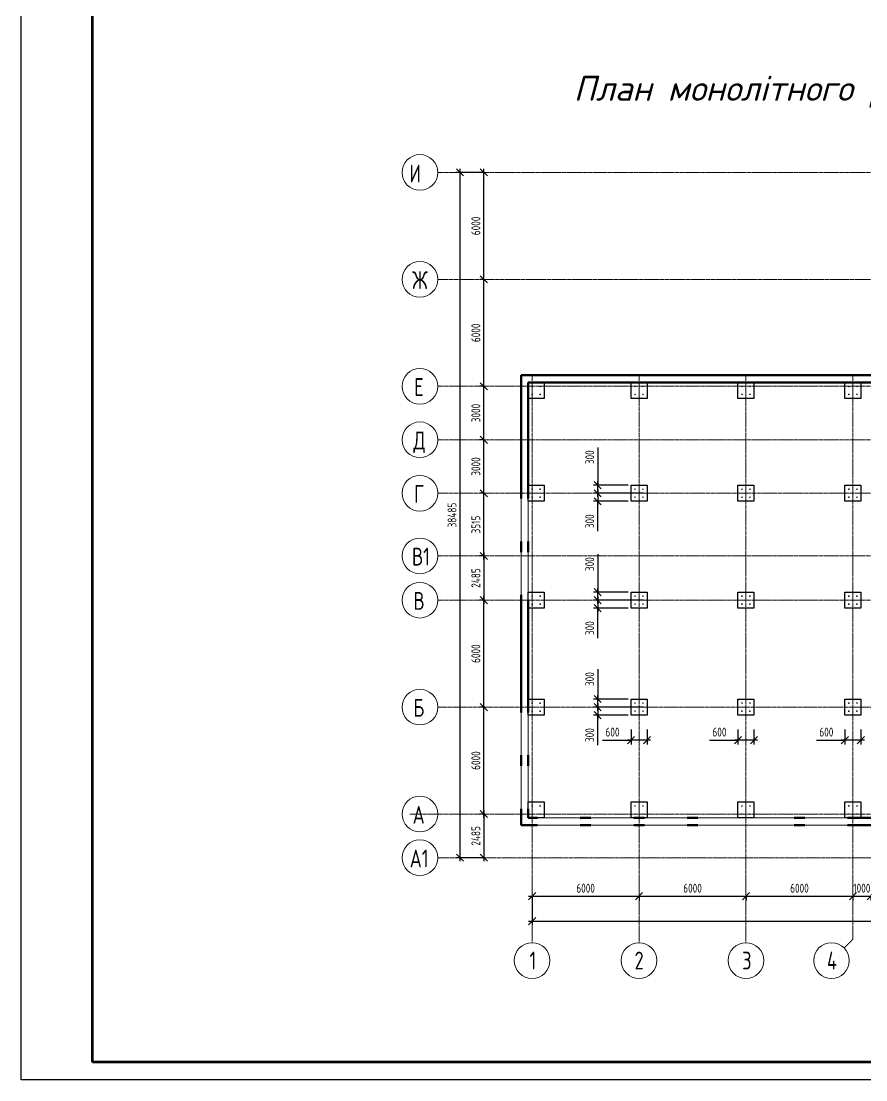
# Model space of a CAD drawing. Header units: millimetres. Extents: x 217525 to 325743, y -20439 to 118252.
# Drawn here: x 220909.9 to 221146.9, y -20438.6 to -20141.6 of the extents above; entities that cross this region are included whole.
import ezdxf

# ---------------------------------------------------------------- set-up
doc = ezdxf.new("R2010")
doc.units = ezdxf.units.MM
doc.linetypes.add('DASHDOT', pattern=[1, 0.5, -0.25, 0, -0.25])
doc.linetypes.add('K5LT_THIN_INCLUDED_TO_HATCHING', pattern=[0])
for name, color, linetype, lineweight in [('RAMKA', 7, 'Continuous', 35), ('tonkie', 7, 'Continuous', 15), ('ВІСЬ', 197, 'DASHDOT', 15), ('Зовнішня стіна', 32, 'Continuous', 50), ('Тонкая', 250, 'Continuous', 18)]:
    doc.layers.add(name, color=color, linetype=linetype, lineweight=lineweight)
doc.styles.add('РОЗМІР', font='isocpeur.ttf', dxfattribs={"width": 0.75})
doc.styles.add('Стиль1', font='isocpeui.ttf', dxfattribs={"height": 2.5})
doc.dimstyles.new('200', dxfattribs={"dimscale": 100, "dimtxt": 2.5, "dimasz": 2, "dimexe": 1.2, "dimexo": 1, "dimgap": 1, "dimtad": 1, "dimdec": 0, "dimlfac": 2, "dimzin": 0, "dimdsep": 46, "dimtxsty": 'РОЗМІР', "dimblk": 'OBLIQUE', "dimcen": 0.7, "dimdle": 1, "dimadec": 0, "dimazin": 0, "dimtfac": 1, "dimtdec": 0, "dimtix": 1, "dimtofl": 0, "dimtmove": 1, "dimatfit": 3, "dimfxl": 0.18, "dimtolj": 1, "dimtzin": 0, "dimarcsym": 0})

# ---------------------------------------------------------------- blocks, each defined once
blk = doc.blocks.new('_Oblique')
at = {"color": 0, "linetype": 'ByBlock', "lineweight": -2}
blk.add_line((-0.5, -0.5), (0.5, 0.5), dxfattribs=at)
blk = doc.blocks.new('*D1121')
at = {"layer": 'Defpoints', "color": 0, "transparency": 16777216}
for p in [(2294, 7611), (2417, 7611), (2417, 4611)]:
    blk.add_point(p, dxfattribs=at)
at = {"layer": 'tonkie', "color": 0, "lineweight": -2, "transparency": 16777216}
for p, q in [((2317, 7611), (2174, 7611)), ((2294, 4511), (2294, 7711)), ((2317, 4611), (2174, 4611))]:
    blk.add_line(p, q, dxfattribs=at)
at = {"layer": 'tonkie', "color": 0, "lineweight": -2, "transparency": 16777216, "xscale": 200, "yscale": 200, "zscale": 200}
for p, rotation in [((2294, 7611), 90), ((2294, 4611), 270)]:
    blk.add_blockref('_Oblique', p, dxfattribs=dict(at, rotation=rotation))
at = {"layer": 'tonkie', "color": 0, "transparency": 16777216, "insert": (2069, 6111), "char_height": 250, "attachment_point": 5, "rotation": 90, "style": 'РОЗМІР'}
blk.add_mtext('\\A1;6000', dxfattribs=at)
blk = doc.blocks.new('*D1122')
at = {"layer": 'Defpoints', "color": 0, "transparency": 16777216}
for p in [(2417, 4611), (2294, 3386), (2417, 3386)]:
    blk.add_point(p, dxfattribs=at)
at = {"layer": 'tonkie', "color": 0, "lineweight": -2, "transparency": 16777216}
for p, q in [((2317, 4611), (2174, 4611)), ((2294, 4711), (2294, 3286)), ((2317, 3386), (2174, 3386))]:
    blk.add_line(p, q, dxfattribs=at)
at = {"layer": 'tonkie', "color": 0, "lineweight": -2, "transparency": 16777216, "xscale": 200, "yscale": 200, "zscale": 200}
for p, rotation in [((2294, 4611), 90), ((2294, 3386), 270)]:
    blk.add_blockref('_Oblique', p, dxfattribs=dict(at, rotation=rotation))
at = {"layer": 'tonkie', "color": 0, "transparency": 16777216, "insert": (2069, 3998), "char_height": 250, "attachment_point": 5, "rotation": 90, "style": 'РОЗМІР'}
blk.add_mtext('\\A1;2485', dxfattribs=at)
blk = doc.blocks.new('*D1123')
at = {"layer": 'Defpoints', "color": 0, "transparency": 16777216}
for p in [(2294, 13611), (2393, 13611), (2393, 11853)]:
    blk.add_point(p, dxfattribs=at)
at = {"layer": 'tonkie', "color": 0, "lineweight": -2, "transparency": 16777216}
for p, q in [((2294, 11753), (2294, 13711)), ((2293, 13611), (2174, 13611)), ((2293, 11853), (2174, 11853))]:
    blk.add_line(p, q, dxfattribs=at)
at = {"layer": 'tonkie', "color": 0, "lineweight": -2, "transparency": 16777216, "xscale": 200, "yscale": 200, "zscale": 200}
for p, rotation in [((2294, 13611), 90), ((2294, 11853), 270)]:
    blk.add_blockref('_Oblique', p, dxfattribs=dict(at, rotation=rotation))
at = {"layer": 'tonkie', "color": 0, "transparency": 16777216, "insert": (2069, 12732), "char_height": 250, "attachment_point": 5, "rotation": 90, "style": 'РОЗМІР'}
blk.add_mtext('\\A1;3515', dxfattribs=at)
blk = doc.blocks.new('*D1124')
at = {"layer": 'Defpoints', "color": 0, "transparency": 16777216}
for p in [(2294, 15111), (2393, 15111), (2393, 13611)]:
    blk.add_point(p, dxfattribs=at)
at = {"layer": 'tonkie', "color": 0, "lineweight": -2, "transparency": 16777216}
for p, q in [((2294, 13511), (2294, 15211)), ((2293, 15111), (2174, 15111)), ((2293, 13611), (2174, 13611))]:
    blk.add_line(p, q, dxfattribs=at)
at = {"layer": 'tonkie', "color": 0, "lineweight": -2, "transparency": 16777216, "xscale": 200, "yscale": 200, "zscale": 200}
for p, rotation in [((2294, 15111), 90), ((2294, 13611), 270)]:
    blk.add_blockref('_Oblique', p, dxfattribs=dict(at, rotation=rotation))
at = {"layer": 'tonkie', "color": 0, "transparency": 16777216, "insert": (2069, 14361), "char_height": 250, "attachment_point": 5, "rotation": 90, "style": 'РОЗМІР'}
blk.add_mtext('\\A1;3000', dxfattribs=at)
blk = doc.blocks.new('*D1125')
at = {"layer": 'Defpoints', "color": 0, "transparency": 16777216}
for p in [(2294, 16611), (2393, 16611), (2393, 15111)]:
    blk.add_point(p, dxfattribs=at)
at = {"layer": 'tonkie', "color": 0, "lineweight": -2, "transparency": 16777216}
for p, q in [((2294, 15011), (2294, 16711)), ((2293, 16611), (2174, 16611)), ((2293, 15111), (2174, 15111))]:
    blk.add_line(p, q, dxfattribs=at)
at = {"layer": 'tonkie', "color": 0, "lineweight": -2, "transparency": 16777216, "xscale": 200, "yscale": 200, "zscale": 200}
for p, rotation in [((2294, 16611), 90), ((2294, 15111), 270)]:
    blk.add_blockref('_Oblique', p, dxfattribs=dict(at, rotation=rotation))
at = {"layer": 'tonkie', "color": 0, "transparency": 16777216, "insert": (2069, 15861), "char_height": 250, "attachment_point": 5, "rotation": 90, "style": 'РОЗМІР'}
blk.add_mtext('\\A1;3000', dxfattribs=at)
blk = doc.blocks.new('*D1126')
at = {"layer": 'Defpoints', "color": 0, "transparency": 16777216}
for p in [(2294, 19611), (2393, 19611), (2393, 16611)]:
    blk.add_point(p, dxfattribs=at)
at = {"layer": 'tonkie', "color": 0, "lineweight": -2, "transparency": 16777216}
for p, q in [((2293, 19611), (2174, 19611)), ((2294, 16511), (2294, 19711)), ((2293, 16611), (2174, 16611))]:
    blk.add_line(p, q, dxfattribs=at)
at = {"layer": 'tonkie', "color": 0, "lineweight": -2, "transparency": 16777216, "xscale": 200, "yscale": 200, "zscale": 200}
for p, rotation in [((2294, 19611), 90), ((2294, 16611), 270)]:
    blk.add_blockref('_Oblique', p, dxfattribs=dict(at, rotation=rotation))
at = {"layer": 'tonkie', "color": 0, "transparency": 16777216, "insert": (2069, 18111), "char_height": 250, "attachment_point": 5, "rotation": 90, "style": 'РОЗМІР'}
blk.add_mtext('\\A1;6000', dxfattribs=at)
blk = doc.blocks.new('*D1127')
at = {"layer": 'Defpoints', "color": 0, "transparency": 16777216}
for p in [(2294, 22611), (2393, 22611), (2393, 19611)]:
    blk.add_point(p, dxfattribs=at)
at = {"layer": 'tonkie', "color": 0, "lineweight": -2, "transparency": 16777216}
for p, q in [((2293, 22611), (2174, 22611)), ((2294, 19511), (2294, 22711)), ((2293, 19611), (2174, 19611))]:
    blk.add_line(p, q, dxfattribs=at)
at = {"layer": 'tonkie', "color": 0, "lineweight": -2, "transparency": 16777216, "xscale": 200, "yscale": 200, "zscale": 200}
for p, rotation in [((2294, 22611), 90), ((2294, 19611), 270)]:
    blk.add_blockref('_Oblique', p, dxfattribs=dict(at, rotation=rotation))
at = {"layer": 'tonkie', "color": 0, "transparency": 16777216, "insert": (2069, 21111), "char_height": 250, "attachment_point": 5, "rotation": 90, "style": 'РОЗМІР'}
blk.add_mtext('\\A1;6000', dxfattribs=at)
blk = doc.blocks.new('*D1128')
at = {"layer": 'Defpoints', "color": 0, "transparency": 16777216}
for p in [(2294, 10611), (2393, 10611), (2417, 7611)]:
    blk.add_point(p, dxfattribs=at)
at = {"layer": 'tonkie', "color": 0, "lineweight": -2, "transparency": 16777216}
for p, q in [((2294, 7511), (2294, 10711)), ((2293, 10611), (2174, 10611)), ((2317, 7611), (2174, 7611))]:
    blk.add_line(p, q, dxfattribs=at)
at = {"layer": 'tonkie', "color": 0, "lineweight": -2, "transparency": 16777216, "xscale": 200, "yscale": 200, "zscale": 200}
for p, rotation in [((2294, 10611), 90), ((2294, 7611), 270)]:
    blk.add_blockref('_Oblique', p, dxfattribs=dict(at, rotation=rotation))
at = {"layer": 'tonkie', "color": 0, "transparency": 16777216, "insert": (2069, 9111), "char_height": 250, "attachment_point": 5, "rotation": 90, "style": 'РОЗМІР'}
blk.add_mtext('\\A1;6000', dxfattribs=at)
blk = doc.blocks.new('*D1129')
at = {"layer": 'Defpoints', "color": 0, "transparency": 16777216}
for p in [(2393, 11853), (2294, 10611), (2393, 10611)]:
    blk.add_point(p, dxfattribs=at)
at = {"layer": 'tonkie', "color": 0, "lineweight": -2, "transparency": 16777216}
for p, q in [((2294, 11953), (2294, 10511)), ((2293, 11853), (2174, 11853)), ((2293, 10611), (2174, 10611))]:
    blk.add_line(p, q, dxfattribs=at)
at = {"layer": 'tonkie', "color": 0, "lineweight": -2, "transparency": 16777216, "xscale": 200, "yscale": 200, "zscale": 200}
for p, rotation in [((2294, 11853), 90), ((2294, 10611), 270)]:
    blk.add_blockref('_Oblique', p, dxfattribs=dict(at, rotation=rotation))
at = {"layer": 'tonkie', "color": 0, "transparency": 16777216, "insert": (2069, 11232), "char_height": 250, "attachment_point": 5, "rotation": 90, "style": 'РОЗМІР'}
blk.add_mtext('\\A1;2485', dxfattribs=at)
blk = doc.blocks.new('*D1130')
at = {"layer": 'Defpoints', "color": 0, "transparency": 16777216}
for p in [(1626, 22611), (2294, 22611), (2294, 3386)]:
    blk.add_point(p, dxfattribs=at)
at = {"layer": 'tonkie', "color": 0, "lineweight": -2, "transparency": 16777216}
for p, q in [((2194, 22611), (1506, 22611)), ((1626, 3286), (1626, 22711)), ((2194, 3386), (1506, 3386))]:
    blk.add_line(p, q, dxfattribs=at)
at = {"layer": 'tonkie', "color": 0, "lineweight": -2, "transparency": 16777216, "xscale": 200, "yscale": 200, "zscale": 200}
for p, rotation in [((1626, 22611), 90), ((1626, 3386), 270)]:
    blk.add_blockref('_Oblique', p, dxfattribs=dict(at, rotation=rotation))
at = {"layer": 'tonkie', "color": 0, "transparency": 16777216, "insert": (1401, 12998), "char_height": 250, "attachment_point": 5, "rotation": 90, "style": 'РОЗМІР'}
blk.add_mtext('\\A1;38485', dxfattribs=at)
blk = doc.blocks.new('*D1131')
at = {"layer": 'Defpoints', "color": 0, "transparency": 16777216}
for p in [(3649, 2406), (6649, 2406), (6649, 2306)]:
    blk.add_point(p, dxfattribs=at)
at = {"layer": 'tonkie', "color": 0, "lineweight": -2, "transparency": 16777216}
for p, q in [((3549, 2306), (6749, 2306)), ((3649, 2306), (3649, 2186)), ((6649, 2306), (6649, 2186))]:
    blk.add_line(p, q, dxfattribs=at)
at = {"layer": 'tonkie', "color": 0, "lineweight": -2, "transparency": 16777216, "xscale": 200, "yscale": 200, "zscale": 200, "rotation": 180}
blk.add_blockref('_Oblique', (3649, 2306), dxfattribs=at)
at = {"layer": 'tonkie', "color": 0, "lineweight": -2, "transparency": 16777216, "xscale": 200, "yscale": 200, "zscale": 200}
blk.add_blockref('_Oblique', (6649, 2306), dxfattribs=at)
at = {"layer": 'tonkie', "color": 0, "transparency": 16777216, "insert": (5149, 2531), "char_height": 250, "attachment_point": 5, "style": 'РОЗМІР'}
blk.add_mtext('\\A1;6000', dxfattribs=at)
blk = doc.blocks.new('*D1132')
at = {"layer": 'Defpoints', "color": 0, "transparency": 16777216}
for p in [(6649, 2406), (9649, 2406), (9649, 2306)]:
    blk.add_point(p, dxfattribs=at)
at = {"layer": 'tonkie', "color": 0, "lineweight": -2, "transparency": 16777216}
for p, q in [((6549, 2306), (9749, 2306)), ((6649, 2306), (6649, 2186)), ((9649, 2306), (9649, 2186))]:
    blk.add_line(p, q, dxfattribs=at)
at = {"layer": 'tonkie', "color": 0, "lineweight": -2, "transparency": 16777216, "xscale": 200, "yscale": 200, "zscale": 200, "rotation": 180}
blk.add_blockref('_Oblique', (6649, 2306), dxfattribs=at)
at = {"layer": 'tonkie', "color": 0, "lineweight": -2, "transparency": 16777216, "xscale": 200, "yscale": 200, "zscale": 200}
blk.add_blockref('_Oblique', (9649, 2306), dxfattribs=at)
at = {"layer": 'tonkie', "color": 0, "transparency": 16777216, "insert": (8149, 2531), "char_height": 250, "attachment_point": 5, "style": 'РОЗМІР'}
blk.add_mtext('\\A1;6000', dxfattribs=at)
blk = doc.blocks.new('*D1133')
at = {"layer": 'Defpoints', "color": 0, "transparency": 16777216}
for p in [(9649, 2406), (12649, 2406), (12649, 2306)]:
    blk.add_point(p, dxfattribs=at)
at = {"layer": 'tonkie', "color": 0, "lineweight": -2, "transparency": 16777216}
for p, q in [((9549, 2306), (12749, 2306)), ((9649, 2306), (9649, 2186)), ((12649, 2306), (12649, 2186))]:
    blk.add_line(p, q, dxfattribs=at)
at = {"layer": 'tonkie', "color": 0, "lineweight": -2, "transparency": 16777216, "xscale": 200, "yscale": 200, "zscale": 200, "rotation": 180}
blk.add_blockref('_Oblique', (9649, 2306), dxfattribs=at)
at = {"layer": 'tonkie', "color": 0, "lineweight": -2, "transparency": 16777216, "xscale": 200, "yscale": 200, "zscale": 200}
blk.add_blockref('_Oblique', (12649, 2306), dxfattribs=at)
at = {"layer": 'tonkie', "color": 0, "transparency": 16777216, "insert": (11149, 2531), "char_height": 250, "attachment_point": 5, "style": 'РОЗМІР'}
blk.add_mtext('\\A1;6000', dxfattribs=at)
blk = doc.blocks.new('*D1134')
at = {"layer": 'Defpoints', "color": 0, "transparency": 16777216}
for p in [(12649, 2406), (13149, 2406), (13149, 2306)]:
    blk.add_point(p, dxfattribs=at)
at = {"layer": 'tonkie', "color": 0, "lineweight": -2, "transparency": 16777216}
for p, q in [((12549, 2306), (13249, 2306)), ((12649, 2306), (12649, 2186)), ((13149, 2306), (13149, 2186))]:
    blk.add_line(p, q, dxfattribs=at)
at = {"layer": 'tonkie', "color": 0, "lineweight": -2, "transparency": 16777216, "xscale": 200, "yscale": 200, "zscale": 200, "rotation": 180}
blk.add_blockref('_Oblique', (12649, 2306), dxfattribs=at)
at = {"layer": 'tonkie', "color": 0, "lineweight": -2, "transparency": 16777216, "xscale": 200, "yscale": 200, "zscale": 200}
blk.add_blockref('_Oblique', (13149, 2306), dxfattribs=at)
at = {"layer": 'tonkie', "color": 0, "transparency": 16777216, "insert": (12899, 2531), "char_height": 250, "attachment_point": 5, "style": 'РОЗМІР'}
blk.add_mtext('\\A1;1000', dxfattribs=at)
blk = doc.blocks.new('*D1145')
at = {"layer": 'Defpoints', "color": 0, "transparency": 16777216}
for p in [(3649, 2306), (35886, 2306), (35886, 1606)]:
    blk.add_point(p, dxfattribs=at)
at = {"layer": 'tonkie', "color": 0, "lineweight": -2, "transparency": 16777216}
for p, q in [((3649, 2206), (3649, 1486)), ((35886, 2206), (35886, 1486)), ((3549, 1606), (35986, 1606))]:
    blk.add_line(p, q, dxfattribs=at)
at = {"layer": 'tonkie', "color": 0, "lineweight": -2, "transparency": 16777216, "xscale": 200, "yscale": 200, "zscale": 200, "rotation": 180}
blk.add_blockref('_Oblique', (3649, 1606), dxfattribs=at)
at = {"layer": 'tonkie', "color": 0, "lineweight": -2, "transparency": 16777216, "xscale": 200, "yscale": 200, "zscale": 200}
blk.add_blockref('_Oblique', (35886, 1606), dxfattribs=at)
at = {"layer": 'tonkie', "color": 0, "transparency": 16777216, "insert": (19768, 1831), "char_height": 250, "attachment_point": 5, "style": 'РОЗМІР'}
blk.add_mtext('\\A1;64485', dxfattribs=at)
blk = doc.blocks.new('*D1109')
at = {"layer": 'Defpoints', "color": 0, "transparency": 16777216}
for p in [(238669, -12974), (239119, -12974), (238669, -13376)]:
    blk.add_point(p, dxfattribs=at)
at = {"layer": 'tonkie', "color": 0, "lineweight": -2, "transparency": 16777216}
for p, q in [((238669, -13074), (238669, -13496)), ((239119, -13074), (239119, -13496)), ((237872, -13376), (238669, -13376)), ((239219, -13376), (238569, -13376))]:
    blk.add_line(p, q, dxfattribs=at)
at = {"layer": 'tonkie', "color": 0, "lineweight": -2, "transparency": 16777216, "xscale": 200, "yscale": 200, "zscale": 200, "rotation": 180}
blk.add_blockref('_Oblique', (238669, -13376), dxfattribs=at)
at = {"layer": 'tonkie', "color": 0, "lineweight": -2, "transparency": 16777216, "xscale": 200, "yscale": 200, "zscale": 200}
blk.add_blockref('_Oblique', (239119, -13376), dxfattribs=at)
at = {"layer": 'tonkie', "color": 0, "transparency": 16777216, "insert": (238150, -13151), "char_height": 250, "attachment_point": 5, "style": 'РОЗМІР'}
blk.add_mtext('\\A1;600', dxfattribs=at)
blk = doc.blocks.new('*D1147')
at = {"layer": 'Defpoints', "color": 0, "transparency": 16777216}
for p in [(5489, 10836), (6447, 10836), (6872, 10611)]:
    blk.add_point(p, dxfattribs=at)
at = {"layer": 'tonkie', "color": 0, "lineweight": -2, "transparency": 16777216}
for p, q in [((5489, 11899), (5489, 10836)), ((6347, 10836), (5369, 10836)), ((5489, 10511), (5489, 10936)), ((6772, 10611), (5369, 10611))]:
    blk.add_line(p, q, dxfattribs=at)
at = {"layer": 'tonkie', "color": 0, "lineweight": -2, "transparency": 16777216, "xscale": 200, "yscale": 200, "zscale": 200}
for p, rotation in [((5489, 10836), 90), ((5489, 10611), 270)]:
    blk.add_blockref('_Oblique', p, dxfattribs=dict(at, rotation=rotation))
at = {"layer": 'tonkie', "color": 0, "transparency": 16777216, "insert": (5264, 11621), "char_height": 250, "attachment_point": 5, "rotation": 90, "style": 'РОЗМІР'}
blk.add_mtext('\\A1;300', dxfattribs=at)
blk = doc.blocks.new('*D1148')
at = {"layer": 'Defpoints', "color": 0, "transparency": 16777216}
for p in [(6872, 10611), (5489, 10386), (6447, 10386)]:
    blk.add_point(p, dxfattribs=at)
at = {"layer": 'tonkie', "color": 0, "lineweight": -2, "transparency": 16777216}
for p, q in [((5489, 10711), (5489, 10286)), ((6772, 10611), (5369, 10611)), ((6347, 10386), (5369, 10386)), ((5489, 9547), (5489, 10386))]:
    blk.add_line(p, q, dxfattribs=at)
at = {"layer": 'tonkie', "color": 0, "lineweight": -2, "transparency": 16777216, "xscale": 200, "yscale": 200, "zscale": 200}
for p, rotation in [((5489, 10611), 90), ((5489, 10386), 270)]:
    blk.add_blockref('_Oblique', p, dxfattribs=dict(at, rotation=rotation))
at = {"layer": 'tonkie', "color": 0, "transparency": 16777216, "insert": (5264, 9825), "char_height": 250, "attachment_point": 5, "rotation": 90, "style": 'РОЗМІР'}
blk.add_mtext('\\A1;300', dxfattribs=at)
blk = doc.blocks.new('*D1110')
at = {"layer": 'Defpoints', "color": 0, "transparency": 16777216}
for p in [(237735, -6225), (238693, -6225), (239119, -6450)]:
    blk.add_point(p, dxfattribs=at)
at = {"layer": 'tonkie', "color": 0, "lineweight": -2, "transparency": 16777216}
for p, q in [((237735, -5162), (237735, -6225)), ((238593, -6225), (237615, -6225)), ((237735, -6550), (237735, -6125)), ((239019, -6450), (237615, -6450))]:
    blk.add_line(p, q, dxfattribs=at)
at = {"layer": 'tonkie', "color": 0, "lineweight": -2, "transparency": 16777216, "xscale": 200, "yscale": 200, "zscale": 200}
for p, rotation in [((237735, -6225), 90), ((237735, -6450), 270)]:
    blk.add_blockref('_Oblique', p, dxfattribs=dict(at, rotation=rotation))
at = {"layer": 'tonkie', "color": 0, "transparency": 16777216, "insert": (237510, -5440), "char_height": 250, "attachment_point": 5, "rotation": 90, "style": 'РОЗМІР'}
blk.add_mtext('\\A1;300', dxfattribs=at)
blk = doc.blocks.new('*D1111')
at = {"layer": 'Defpoints', "color": 0, "transparency": 16777216}
for p in [(239119, -6450), (237735, -6675), (238693, -6675)]:
    blk.add_point(p, dxfattribs=at)
at = {"layer": 'tonkie', "color": 0, "lineweight": -2, "transparency": 16777216}
for p, q in [((239019, -6450), (237615, -6450)), ((237735, -6350), (237735, -6775)), ((238593, -6675), (237615, -6675)), ((237735, -7514), (237735, -6675))]:
    blk.add_line(p, q, dxfattribs=at)
at = {"layer": 'tonkie', "color": 0, "lineweight": -2, "transparency": 16777216, "xscale": 200, "yscale": 200, "zscale": 200}
for p, rotation in [((237735, -6450), 90), ((237735, -6675), 270)]:
    blk.add_blockref('_Oblique', p, dxfattribs=dict(at, rotation=rotation))
at = {"layer": 'tonkie', "color": 0, "transparency": 16777216, "insert": (237510, -7236), "char_height": 250, "attachment_point": 5, "rotation": 90, "style": 'РОЗМІР'}
blk.add_mtext('\\A1;300', dxfattribs=at)
blk = doc.blocks.new('*D1149')
at = {"layer": 'Defpoints', "color": 0, "transparency": 16777216}
for p in [(5489, 7836), (6447, 7836), (6872, 7611)]:
    blk.add_point(p, dxfattribs=at)
at = {"layer": 'tonkie', "color": 0, "lineweight": -2, "transparency": 16777216}
for p, q in [((5489, 8674), (5489, 7836)), ((6347, 7836), (5369, 7836)), ((5489, 7511), (5489, 7936)), ((6772, 7611), (5369, 7611))]:
    blk.add_line(p, q, dxfattribs=at)
at = {"layer": 'tonkie', "color": 0, "lineweight": -2, "transparency": 16777216, "xscale": 200, "yscale": 200, "zscale": 200}
for p, rotation in [((5489, 7836), 90), ((5489, 7611), 270)]:
    blk.add_blockref('_Oblique', p, dxfattribs=dict(at, rotation=rotation))
at = {"layer": 'tonkie', "color": 0, "transparency": 16777216, "insert": (5264, 8396), "char_height": 250, "attachment_point": 5, "rotation": 90, "style": 'РОЗМІР'}
blk.add_mtext('\\A1;300', dxfattribs=at)
blk = doc.blocks.new('*D1150')
at = {"layer": 'Defpoints', "color": 0, "transparency": 16777216}
for p in [(6872, 7611), (5489, 7386), (6447, 7386)]:
    blk.add_point(p, dxfattribs=at)
at = {"layer": 'tonkie', "color": 0, "lineweight": -2, "transparency": 16777216}
for p, q in [((6772, 7611), (5369, 7611)), ((5489, 7711), (5489, 7286)), ((6347, 7386), (5369, 7386)), ((5489, 6547), (5489, 7386))]:
    blk.add_line(p, q, dxfattribs=at)
at = {"layer": 'tonkie', "color": 0, "lineweight": -2, "transparency": 16777216, "xscale": 200, "yscale": 200, "zscale": 200}
for p, rotation in [((5489, 7611), 90), ((5489, 7386), 270)]:
    blk.add_blockref('_Oblique', p, dxfattribs=dict(at, rotation=rotation))
at = {"layer": 'tonkie', "color": 0, "transparency": 16777216, "insert": (5264, 6825), "char_height": 250, "attachment_point": 5, "rotation": 90, "style": 'РОЗМІР'}
blk.add_mtext('\\A1;300', dxfattribs=at)
blk = doc.blocks.new('*D1112')
at = {"layer": 'Defpoints', "color": 0, "transparency": 16777216}
for p in [(241669, -12974), (242119, -12974), (241669, -13376)]:
    blk.add_point(p, dxfattribs=at)
at = {"layer": 'tonkie', "color": 0, "lineweight": -2, "transparency": 16777216}
for p, q in [((241669, -13074), (241669, -13496)), ((242119, -13074), (242119, -13496)), ((240872, -13376), (241669, -13376)), ((242219, -13376), (241569, -13376))]:
    blk.add_line(p, q, dxfattribs=at)
at = {"layer": 'tonkie', "color": 0, "lineweight": -2, "transparency": 16777216, "xscale": 200, "yscale": 200, "zscale": 200, "rotation": 180}
blk.add_blockref('_Oblique', (241669, -13376), dxfattribs=at)
at = {"layer": 'tonkie', "color": 0, "lineweight": -2, "transparency": 16777216, "xscale": 200, "yscale": 200, "zscale": 200}
blk.add_blockref('_Oblique', (242119, -13376), dxfattribs=at)
at = {"layer": 'tonkie', "color": 0, "transparency": 16777216, "insert": (241150, -13151), "char_height": 250, "attachment_point": 5, "style": 'РОЗМІР'}
blk.add_mtext('\\A1;600', dxfattribs=at)
blk = doc.blocks.new('*D1113')
at = {"layer": 'Defpoints', "color": 0, "transparency": 16777216}
for p in [(244669, -12974), (245119, -12974), (244669, -13376)]:
    blk.add_point(p, dxfattribs=at)
at = {"layer": 'tonkie', "color": 0, "lineweight": -2, "transparency": 16777216}
for p, q in [((244669, -13074), (244669, -13496)), ((245119, -13074), (245119, -13496)), ((243872, -13376), (244669, -13376)), ((245219, -13376), (244569, -13376))]:
    blk.add_line(p, q, dxfattribs=at)
at = {"layer": 'tonkie', "color": 0, "lineweight": -2, "transparency": 16777216, "xscale": 200, "yscale": 200, "zscale": 200, "rotation": 180}
blk.add_blockref('_Oblique', (244669, -13376), dxfattribs=at)
at = {"layer": 'tonkie', "color": 0, "lineweight": -2, "transparency": 16777216, "xscale": 200, "yscale": 200, "zscale": 200}
blk.add_blockref('_Oblique', (245119, -13376), dxfattribs=at)
at = {"layer": 'tonkie', "color": 0, "transparency": 16777216, "insert": (244150, -13151), "char_height": 250, "attachment_point": 5, "style": 'РОЗМІР'}
blk.add_mtext('\\A1;600', dxfattribs=at)
blk = doc.blocks.new('A$C6E5F5010')
at = {"layer": 'Тонкая'}
for points in [[(3658.18, 16608.05, 1), (3641.68, 16608.05, 1)], [(3658.18, 16383.05, -1), (3641.68, 16383.05, -1)], [(3866.68, 16608.05, -1), (3883.18, 16608.05, -1)], [(3866.68, 16383.05, 1), (3883.18, 16383.05, 1)], [(6543.18, 16608.05, 1), (6526.68, 16608.05, 1)], [(6543.18, 16383.05, -1), (6526.68, 16383.05, -1)], [(6751.68, 16608.05, -1), (6768.18, 16608.05, -1)], [(6751.68, 16383.05, 1), (6768.18, 16383.05, 1)], [(9543.18, 16608.05, 1), (9526.68, 16608.05, 1)], [(9543.18, 16383.05, -1), (9526.68, 16383.05, -1)], [(9751.68, 16608.05, -1), (9768.18, 16608.05, -1)], [(9751.68, 16383.05, 1), (9768.18, 16383.05, 1)], [(12543.18, 16608.05, 1), (12526.68, 16608.05, 1)], [(12543.18, 16383.05, -1), (12526.68, 16383.05, -1)], [(12751.68, 16608.05, -1), (12768.18, 16608.05, -1)], [(12751.68, 16383.05, 1), (12768.18, 16383.05, 1)], [(3658.18, 13723.05, 1), (3641.68, 13723.05, 1)], [(3866.68, 13723.05, -1), (3883.18, 13723.05, -1)], [(6543.18, 13723.05, 1), (6526.68, 13723.05, 1)], [(6751.68, 13723.05, -1), (6768.18, 13723.05, -1)], [(9543.18, 13723.05, 1), (9526.68, 13723.05, 1)], [(9751.68, 13723.05, -1), (9768.18, 13723.05, -1)], [(12543.18, 13723.05, 1), (12526.68, 13723.05, 1)], [(12751.68, 13723.05, -1), (12768.18, 13723.05, -1)], [(3658.18, 13498.05, -1), (3641.68, 13498.05, -1)], [(3866.68, 13498.05, 1), (3883.18, 13498.05, 1)], [(6543.18, 13498.05, -1), (6526.68, 13498.05, -1)], [(6751.68, 13498.05, 1), (6768.18, 13498.05, 1)], [(9543.18, 13498.05, -1), (9526.68, 13498.05, -1)], [(9751.68, 13498.05, 1), (9768.18, 13498.05, 1)], [(12543.18, 13498.05, -1), (12526.68, 13498.05, -1)], [(12751.68, 13498.05, 1), (12768.18, 13498.05, 1)], [(3658.18, 10723.05, 1), (3641.68, 10723.05, 1)], [(3866.68, 10723.05, -1), (3883.18, 10723.05, -1)], [(6543.18, 10723.05, 1), (6526.68, 10723.05, 1)], [(6751.68, 10723.05, -1), (6768.18, 10723.05, -1)], [(9543.18, 10723.05, 1), (9526.68, 10723.05, 1)], [(9751.68, 10723.05, -1), (9768.18, 10723.05, -1)], [(12543.18, 10723.05, 1), (12526.68, 10723.05, 1)], [(12751.68, 10723.05, -1), (12768.18, 10723.05, -1)], [(3658.18, 10498.05, -1), (3641.68, 10498.05, -1)], [(3866.68, 10498.05, 1), (3883.18, 10498.05, 1)], [(6543.18, 10498.05, -1), (6526.68, 10498.05, -1)], [(6751.68, 10498.05, 1), (6768.18, 10498.05, 1)], [(9543.18, 10498.05, -1), (9526.68, 10498.05, -1)], [(9751.68, 10498.05, 1), (9768.18, 10498.05, 1)], [(12543.18, 10498.05, -1), (12526.68, 10498.05, -1)], [(12751.68, 10498.05, 1), (12768.18, 10498.05, 1)], [(3658.18, 7723.05, 1), (3641.68, 7723.05, 1)], [(3866.68, 7723.05, -1), (3883.18, 7723.05, -1)], [(6543.18, 7723.05, 1), (6526.68, 7723.05, 1)], [(6751.68, 7723.05, -1), (6768.18, 7723.05, -1)], [(9543.18, 7723.05, 1), (9526.68, 7723.05, 1)], [(9751.68, 7723.05, -1), (9768.18, 7723.05, -1)], [(12543.18, 7723.05, 1), (12526.68, 7723.05, 1)], [(12751.68, 7723.05, -1), (12768.18, 7723.05, -1)], [(3658.18, 7498.05, -1), (3641.68, 7498.05, -1)], [(3866.68, 7498.05, 1), (3883.18, 7498.05, 1)], [(6543.18, 7498.05, -1), (6526.68, 7498.05, -1)], [(6751.68, 7498.05, 1), (6768.18, 7498.05, 1)], [(9543.18, 7498.05, -1), (9526.68, 7498.05, -1)], [(9751.68, 7498.05, 1), (9768.18, 7498.05, 1)], [(12543.18, 7498.05, -1), (12526.68, 7498.05, -1)], [(12751.68, 7498.05, 1), (12768.18, 7498.05, 1)], [(3658.18, 4838.05, 1), (3641.68, 4838.05, 1)], [(3866.68, 4838.05, -1), (3883.18, 4838.05, -1)], [(6543.18, 4838.05, 1), (6526.68, 4838.05, 1)], [(6751.68, 4838.05, -1), (6768.18, 4838.05, -1)], [(9543.18, 4838.05, 1), (9526.68, 4838.05, 1)], [(9751.68, 4838.05, -1), (9768.18, 4838.05, -1)], [(12543.18, 4838.05, 1), (12526.68, 4838.05, 1)], [(12751.68, 4838.05, -1), (12768.18, 4838.05, -1)], [(3658.18, 4613.05, -1), (3641.68, 4613.05, -1)], [(3866.68, 4613.05, 1), (3883.18, 4613.05, 1)], [(6543.18, 4613.05, -1), (6526.68, 4613.05, -1)], [(6751.68, 4613.05, 1), (6768.18, 4613.05, 1)], [(9543.18, 4613.05, -1), (9526.68, 4613.05, -1)], [(9751.68, 4613.05, 1), (9768.18, 4613.05, 1)], [(12543.18, 4613.05, -1), (12526.68, 4613.05, -1)], [(12751.68, 4613.05, 1), (12768.18, 4613.05, 1)]]:
    blk.add_hatch(color=7, dxfattribs=at).paths.add_polyline_path(points)
at = {"color": 1, "ltscale": 100}
for points in [[(3537.43, 16720.55), (3987.43, 16720.55), (3987.43, 16270.55), (3537.43, 16270.55)], [(6422.43, 16720.55), (6872.43, 16720.55), (6872.43, 16270.55), (6422.43, 16270.55)], [(9422.43, 16720.55), (9872.43, 16720.55), (9872.43, 16270.55), (9422.43, 16270.55)], [(12422.43, 16720.55), (12872.43, 16720.55), (12872.43, 16270.55), (12422.43, 16270.55)], [(3537.43, 13835.55), (3987.43, 13835.55), (3987.43, 13385.55), (3537.43, 13385.55)], [(6422.43, 13835.55), (6872.43, 13835.55), (6872.43, 13385.55), (6422.43, 13385.55)], [(9422.43, 13835.55), (9872.43, 13835.55), (9872.43, 13385.55), (9422.43, 13385.55)], [(12422.43, 13835.55), (12872.43, 13835.55), (12872.43, 13385.55), (12422.43, 13385.55)], [(3537.43, 10835.55), (3987.43, 10835.55), (3987.43, 10385.55), (3537.43, 10385.55)], [(6422.43, 10835.55), (6872.43, 10835.55), (6872.43, 10385.55), (6422.43, 10385.55)], [(9422.43, 10835.55), (9872.43, 10835.55), (9872.43, 10385.55), (9422.43, 10385.55)], [(12422.43, 10835.55), (12872.43, 10835.55), (12872.43, 10385.55), (12422.43, 10385.55)], [(3537.43, 7835.55), (3987.43, 7835.55), (3987.43, 7385.55), (3537.43, 7385.55)], [(6422.43, 7835.55), (6872.43, 7835.55), (6872.43, 7385.55), (6422.43, 7385.55)], [(9422.43, 7835.55), (9872.43, 7835.55), (9872.43, 7385.55), (9422.43, 7385.55)], [(12422.43, 7835.55), (12872.43, 7835.55), (12872.43, 7385.55), (12422.43, 7385.55)], [(3537.43, 4950.55), (3987.43, 4950.55), (3987.43, 4500.55), (3537.43, 4500.55)], [(6422.43, 4950.55), (6872.43, 4950.55), (6872.43, 4500.55), (6422.43, 4500.55)], [(9422.43, 4950.55), (9872.43, 4950.55), (9872.43, 4500.55), (9422.43, 4500.55)], [(12422.43, 4950.55), (12872.43, 4950.55), (12872.43, 4500.55), (12422.43, 4500.55)]]:
    blk.add_lwpolyline(points, close=True, dxfattribs=at)
at = {"layer": 'tonkie', "color": 0, "linetype": 'K5LT_THIN_INCLUDED_TO_HATCHING'}
for p, q in [((3337.43, 13460.55), (3337.43, 12260.55)), ((3537.43, 13460.55), (3537.43, 12260.55)), ((3337.43, 11960.55), (3337.43, 10760.55)), ((3537.43, 11960.55), (3537.43, 10610.55)), ((3337.43, 7460.55), (3337.43, 6260.55)), ((3537.43, 7460.55), (3537.43, 6260.55)), ((3337.43, 5960.55), (3337.43, 4760.55)), ((3537.43, 5960.55), (3537.43, 4760.55)), ((3647.43, 4500.55), (9647.43, 4500.55)), ((3797.43, 4500.55), (4997.43, 4500.55)), ((6797.43, 4500.55), (7997.43, 4500.55)), ((8297.43, 4500.55), (9497.43, 4500.55)), ((9647.43, 4500.55), (10997.43, 4500.55)), ((11297.43, 4500.55), (12497.43, 4500.55)), ((3647.43, 4300.55), (9647.43, 4300.55)), ((3797.43, 4300.55), (4997.43, 4300.55)), ((6797.43, 4300.55), (7997.43, 4300.55)), ((8297.43, 4300.55), (9497.43, 4300.55)), ((9647.43, 4300.55), (10997.43, 4300.55)), ((11297.43, 4300.55), (12497.43, 4300.55))]:
    blk.add_line(p, q, dxfattribs=at)
at = {"layer": 'tonkie', "color": 0}
blk.add_line((4197.3, 4500.55), (3997.3, 4500.55), dxfattribs=at)
for centre in [(500, 22610.55), (500, 19610.55), (500, 16610.55), (500, 15110.55), (500, 13610.55), (500, 11853.19), (500, 10610.55), (500, 7610.55), (500, 4610.55), (500, 3385.66), (3647.43, 500), (6647.43, 500), (9647.43, 500), (12047.43, 500)]:
    blk.add_arc(centre, 500, 0, 359.999994, dxfattribs=at)
at = {"layer": 'ВІСЬ', "color": 0, "ltscale": 10}
for p, q in [((22647.43, 22610.55), (1000, 22610.55)), ((29857.18, 19610.55), (1000, 19610.55)), ((3647.43, 1000), (3647.43, 16920.56)), ((6647.43, 1000), (6647.43, 16920.56)), ((9647.43, 1000), (9647.43, 16920.56)), ((12647.43, 1100), (12647.43, 16920.56)), ((34647.43, 16610.55), (1000, 16610.55)), ((34647.43, 15110.55), (1000, 15110.55)), ((29387.81, 13610.55), (1000, 13610.55)), ((34647.43, 11853.19), (1000, 11853.19)), ((34647.43, 10610.55), (1000, 10610.55)), ((36019.58, 7610.55), (1000, 7610.55)), ((34647.43, 4610.55), (209.37, 4610.55)), ((33194.39, 3385.66), (1000, 3385.66))]:
    blk.add_line(p, q, dxfattribs=at)
at = {"layer": 'ВІСЬ', "color": 0}
blk.add_line((12400.98, 853.55), (12647.43, 1100), dxfattribs=at)
at = {"layer": 'Зовнішня стіна', "color": 0}
for p, q in [((3337.43, 13460.55), (3337.43, 16920.55)), ((3337.43, 16920.55), (12647.43, 16920.55)), ((3537.43, 16720.55), (3537.43, 13460.55)), ((11342.53, 16720.55), (3537.43, 16720.55)), ((13322.43, 16720.55), (11147.43, 16720.55)), ((11997.53, 16920.55), (13322.43, 16920.55)), ((3337.43, 11960.55), (3337.43, 12260.55)), ((3537.43, 12260.55), (3537.43, 11960.55)), ((3337.43, 10265.55), (3337.43, 10760.55)), ((3338.99, 10755.43), (3337.43, 10753.86)), ((3338.29, 10754.72), (3337.93, 10754.37)), ((3337.43, 8710.55), (3337.43, 10610.55)), ((3537.43, 10610.55), (3537.43, 7460.55)), ((3337.43, 7460.55), (3337.43, 9510.55)), ((3537.43, 9510.55), (3537.43, 8710.55)), ((3537.43, 7820.42), (3537.43, 7553.05)), ((3337.43, 5960.55), (3337.43, 6260.55)), ((3537.43, 6260.55), (3537.43, 5960.55)), ((3337.43, 4300.55), (3337.43, 4760.55)), ((3537.43, 4760.55), (3537.43, 4500.55)), ((3537.43, 4500.55), (3797.43, 4500.55)), ((4997.43, 4500.55), (5297.43, 4500.55)), ((5002.11, 4498.95), (4998.22, 4495.06)), ((5001.4, 4498.24), (5001.05, 4497.89)), ((6497.43, 4500.55), (6797.43, 4500.55)), ((7997.43, 4500.55), (8297.43, 4500.55)), ((10997.43, 4500.55), (11297.43, 4500.55)), ((12497.43, 4500.55), (13297.43, 4500.55)), ((3797.43, 4300.55), (3337.43, 4300.55)), ((5297.43, 4300.55), (4997.43, 4300.55)), ((6797.43, 4300.55), (6497.43, 4300.55)), ((8297.43, 4300.55), (7997.43, 4300.55)), ((11297.43, 4300.55), (10997.43, 4300.55)), ((13297.43, 4300.55), (12497.43, 4300.55))]:
    blk.add_line(p, q, dxfattribs=at)
at = {"layer": 'Тонкая', "color": 7}
for centre in [(3649.93, 16608.05), (3649.93, 16383.05), (3874.93, 16608.05), (3874.93, 16383.05), (6534.93, 16608.05), (6534.93, 16383.05), (6759.93, 16608.05), (6759.93, 16383.05), (9534.93, 16608.05), (9534.93, 16383.05), (9759.93, 16608.05), (9759.93, 16383.05), (12534.93, 16608.05), (12534.93, 16383.05), (12759.93, 16608.05), (12759.93, 16383.05), (3649.93, 13723.05), (3874.93, 13723.05), (6534.93, 13723.05), (6759.93, 13723.05), (9534.93, 13723.05), (9759.93, 13723.05), (12534.93, 13723.05), (12759.93, 13723.05), (3649.93, 13498.05), (3874.93, 13498.05), (6534.93, 13498.05), (6759.93, 13498.05), (9534.93, 13498.05), (9759.93, 13498.05), (12534.93, 13498.05), (12759.93, 13498.05), (3649.93, 10723.05), (3874.93, 10723.05), (6534.93, 10723.05), (6759.93, 10723.05), (9534.93, 10723.05), (9759.93, 10723.05), (12534.93, 10723.05), (12759.93, 10723.05), (3649.93, 10498.05), (3874.93, 10498.05), (6534.93, 10498.05), (6759.93, 10498.05), (9534.93, 10498.05), (9759.93, 10498.05), (12534.93, 10498.05), (12759.93, 10498.05), (3649.93, 7723.05), (3874.93, 7723.05), (6534.93, 7723.05), (6759.93, 7723.05), (9534.93, 7723.05), (9759.93, 7723.05), (12534.93, 7723.05), (12759.93, 7723.05), (3649.93, 7498.05), (3874.93, 7498.05), (6534.93, 7498.05), (6759.93, 7498.05), (9534.93, 7498.05), (9759.93, 7498.05), (12534.93, 7498.05), (12759.93, 7498.05), (3649.93, 4838.05), (3874.93, 4838.05), (6534.93, 4838.05), (6759.93, 4838.05), (9534.93, 4838.05), (9759.93, 4838.05), (12534.93, 4838.05), (12759.93, 4838.05), (3649.93, 4613.05), (3874.93, 4613.05), (6534.93, 4613.05), (6759.93, 4613.05), (9534.93, 4613.05), (9759.93, 4613.05), (12534.93, 4613.05), (12759.93, 4613.05)]:
    blk.add_circle(centre, 8.25, dxfattribs=at)
at = {"layer": 'tonkie', "color": 0, "style": 'РОЗМІР', "width": 0.75}
for s, p in [('И', (202.25, 22330.49)), ('Ж', (283.66, 19340.13)), ('Е', (336.58, 16340.51)), ('Д', (316.99, 14840.51)), ('Г', (336.58, 13340.51)), ('В1', (276.49, 11583.15)), ('В', (316.73, 10340.51)), ('Б', (316.73, 7340.51)), ('А', (296.89, 4340.51)), ('А1', (215.08, 3115.62)), ('1', (3573.74, 250.12)), ('2', (6520.82, 250.12)), ('3', (9540.66, 250.12)), ('4', (11920.82, 250.12))]:
    blk.add_text(s, height=500, dxfattribs=at).set_placement(p)
at = {"layer": 'tonkie', "color": 0}
for base, p1, p2, text, picture, middle in [((1626.37, 22610.55), (2293.67, 3385.66), (2293.67, 22610.55), '38485', '*D1130', (1401.37, 12998.11)), ((2293.67, 13610.55), (2392.95, 11853.19), (2392.95, 13610.55), '3515', '*D1123', (2068.67, 12731.87)), ((2293.67, 10610.55), (2392.95, 11853.19), (2392.95, 10610.55), '2485', '*D1129', (2068.67, 11231.87)), ((2293.67, 3385.66), (2417.2, 4610.55), (2417.2, 3385.66), '2485', '*D1122', (2068.67, 3998.11))]:
    dim = blk.add_linear_dim(base=base, p1=p1, p2=p2, angle=90, text=text, dimstyle='200', dxfattribs=at)
    dim.commit()
    dim.dimension.update_dxf_attribs({"geometry": picture, "text_midpoint": middle})
for base, p1, p2, picture, middle in [((2293.67, 22610.55), (2392.95, 19610.55), (2392.95, 22610.55), '*D1127', (2068.67, 21110.55)), ((2293.67, 19610.55), (2392.95, 16610.55), (2392.95, 19610.55), '*D1126', (2068.67, 18110.55)), ((2293.67, 16610.55), (2392.95, 15110.55), (2392.95, 16610.55), '*D1125', (2068.67, 15860.55)), ((2293.67, 15110.55), (2392.95, 13610.55), (2392.95, 15110.55), '*D1124', (2068.67, 14360.55)), ((2293.67, 10610.55), (2417.2, 7610.55), (2392.95, 10610.55), '*D1128', (2068.67, 9110.55)), ((2293.67, 7610.55), (2417.2, 4610.55), (2417.2, 7610.55), '*D1121', (2068.67, 6110.55))]:
    dim = blk.add_linear_dim(base=base, p1=p1, p2=p2, angle=90, dimstyle='200', dxfattribs=at)
    dim.commit()
    dim.dimension.update_dxf_attribs({"geometry": picture, "text_midpoint": middle})
for base, p1, p2, angle, text, picture, middle in [((5488.57, 13835.55), (6872.43, 13610.55), (6446.71, 13835.55), 90, '300', '*D1110', (5501.8, 14621.06)), ((5488.57, 13385.55), (6872.43, 13610.55), (6446.71, 13385.55), 270, '300', '*D1111', (5501.8, 12825.05)), ((6422.43, 6684.87), (6872.43, 7086.63), (6422.43, 7086.63), 180, '600', '*D1109', (5903.54, 6558.4)), ((9422.43, 6684.87), (9872.43, 7086.63), (9422.43, 7086.63), 180, '600', '*D1112', (8903.54, 6558.4)), ((12422.43, 6684.87), (12872.43, 7086.63), (12422.43, 7086.63), 180, '600', '*D1113', (11903.54, 6558.4))]:
    dim = blk.add_linear_dim(base=base, p1=p1, p2=p2, angle=angle, text=text, dimstyle='200', override={"dimlfac": 2, "dimtxsty": 'РОЗМІР', "dimtolj": 1}, dxfattribs=at)
    dim.commit()
    dim.dimension.update_dxf_attribs({"geometry": picture, "text_midpoint": middle, "dimtype": 128, "insert": (-232246.55, 20060.73)})
for base, p1, p2, angle, picture, middle in [((5488.57, 10835.55), (6872.43, 10610.55), (6446.71, 10835.55), 90, '*D1147', (5501.8, 11621.06)), ((5488.57, 10385.55), (6872.43, 10610.55), (6446.71, 10385.55), 270, '*D1148', (5501.8, 9825.05)), ((5488.57, 7835.55), (6872.43, 7610.55), (6446.71, 7835.55), 90, '*D1149', (5501.8, 8396.06)), ((5488.57, 7385.55), (6872.43, 7610.55), (6446.71, 7385.55), 270, '*D1150', (5501.8, 6825.05))]:
    dim = blk.add_linear_dim(base=base, p1=p1, p2=p2, angle=angle, text='300', dimstyle='200', dxfattribs=at)
    dim.commit()
    dim.dimension.update_dxf_attribs({"geometry": picture, "text_midpoint": middle, "dimtype": 160})
dim = blk.add_linear_dim(base=(6649.31, 2306.18), p1=(3649.31, 2406.18), p2=(6649.31, 2406.18), dimstyle='200', dxfattribs=at)
dim.commit()
dim.dimension.update_dxf_attribs({"geometry": '*D1131', "text_midpoint": (5149.31, 2531.18)})
for base, p1, p2, picture, middle in [((9649.31, 2306.18), (6649.31, 2406.18), (9649.31, 2406.18), '*D1132', (8149.31, 2531.18)), ((12649.31, 2306.18), (9649.31, 2406.18), (12649.31, 2406.18), '*D1133', (11149.31, 2531.18))]:
    dim = blk.add_linear_dim(base=base, p1=p1, p2=p2, dimstyle='200', override={"dimtmove": 1}, dxfattribs=at)
    dim.commit()
    dim.dimension.update_dxf_attribs({"geometry": picture, "text_midpoint": middle})
dim = blk.add_linear_dim(base=(13149.31, 2306.18), p1=(12649.31, 2406.18), p2=(13149.31, 2406.18), dimstyle='200', override={"dimtmove": 1}, dxfattribs=at)
dim.commit()
dim.dimension.update_dxf_attribs({"geometry": '*D1134', "text_midpoint": (12899.31, 2306.18), "dimtype": 160})
dim = blk.add_linear_dim(base=(35885.8, 1606.18), p1=(3649.31, 2306.18), p2=(35885.8, 2306.18), text='64485', dimstyle='200', dxfattribs=at)
dim.commit()
dim.dimension.update_dxf_attribs({"geometry": '*D1145', "text_midpoint": (19767.56, 1831.18)})

msp = doc.modelspace()

# ---------------------------------------------------------------- linework, layer by layer
at = {"color": 1}
for p, q in [((220909.8992, -20438.611), (220909.8992, -19844.611)), ((221750.8992, -20438.611), (220909.8992, -20438.611))]:
    msp.add_line(p, q, dxfattribs=at)
at = {"layer": 'RAMKA', "color": 7, "lineweight": 70}
for p, q in [((220929.8992, -20433.611), (220929.8992, -19849.611)), ((221745.8992, -20433.611), (220929.8992, -20433.611))]:
    msp.add_line(p, q, dxfattribs=at)

# ---------------------------------------------------------------- block references
at = {"ltscale": 100, "xscale": 0.01, "yscale": 0.01, "zscale": 0.01}
msp.add_blockref('A$C6E5F5010', (221016.7758, -20410.1566), dxfattribs=at)

# ---------------------------------------------------------------- texts
at = {"layer": 'Тонкая', "color": 7, "style": 'Стиль1'}
msp.add_text('План монолітного ростверка (фундаментної плити)', height=7, dxfattribs=at).set_placement((221064.9116, -20163.9532))

doc.saveas('drawing.dxf')
